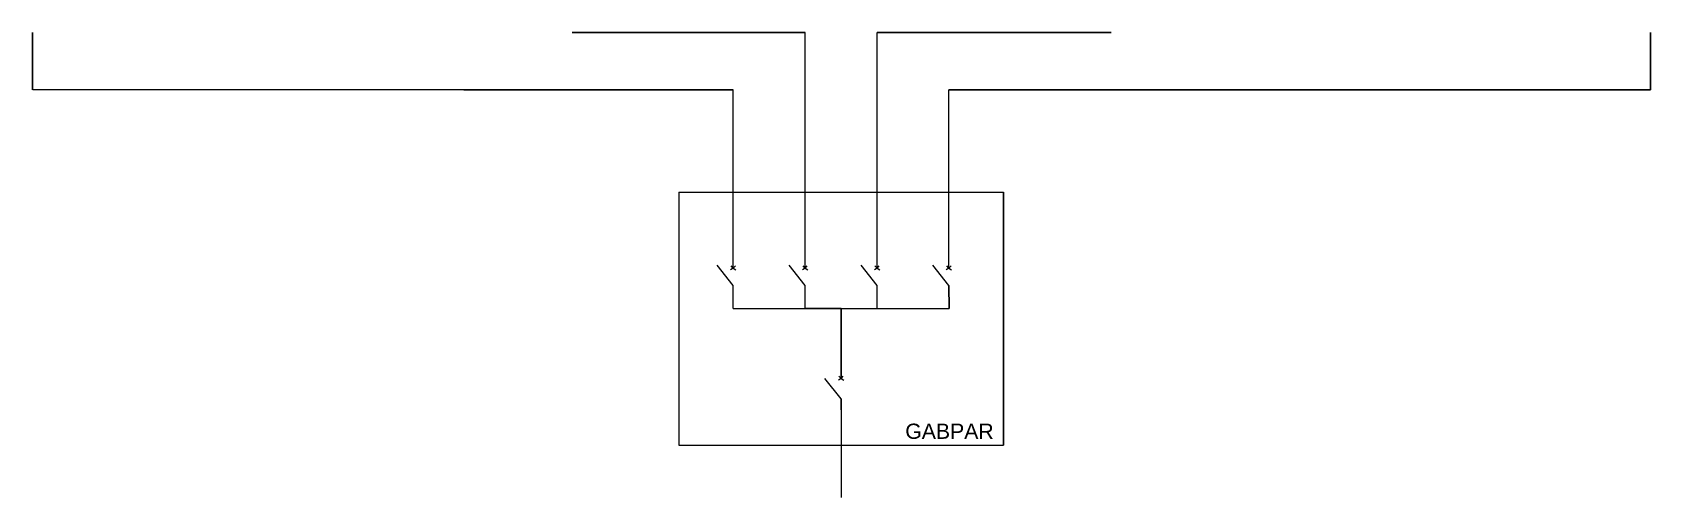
# Model space of a CAD drawing. Header units: millimetres. Extents: x -213 to 213, y 0 to 122.
import ezdxf

# ---------------------------------------------------------------- set-up
doc = ezdxf.new("R2010")
doc.units = ezdxf.units.MM
doc.layers.add('ACOT', color=7, linetype='Continuous')
doc.styles.get("Standard").update_dxf_attribs({"font": 'arial.ttf'})

msp = doc.modelspace()

# ---------------------------------------------------------------- linework, layer by layer
for p, q in [((-212.96, 107.26), (-212.95, 122.4)), ((213.2, 107.26), (213.21, 122.4))]:
    msp.add_line(p, q)
at = {"color": 7}
for p, q in [((-9.46, 122.4), (-70.84, 122.4)), ((9.48, 122.4), (71.15, 122.4)), ((-99.35, 107.26), (-28.4, 107.26)), ((28.42, 107.26), (213.2, 107.26)), ((42.75, 49.73), (42.75, 80.38)), ((42.75, 80.38), (42.75, 13.82)), ((28.42, 55.8), (28.44, 49.73)), ((-9.46, 49.73), (0, 49.73)), ((0, 49.73), (0, 31.35)), ((0, 25.95), (0, 23.1))]:
    msp.add_line(p, q, dxfattribs=at)
at = {"color": 7, "lineweight": 18}
for p, q in [((-9.44, 60.36), (-9.46, 122.4)), ((9.49, 60.36), (9.48, 122.4)), ((9.48, 122.4), (61.28, 122.4)), ((-99.35, 107.26), (-212.82, 107.26)), ((-28.4, 80.38), (-28.4, 107.26)), ((28.43, 60.36), (28.42, 107.26)), ((-28.38, 60.36), (-28.4, 80.38))]:
    msp.add_line(p, q, dxfattribs=at)
at = {"color": 7, "true_color": 0xffffff}
msp.add_line((28.37, 107.26), (202.98, 107.26), dxfattribs=at)
at = {"lineweight": 18}
for p, q in [((-42.73, 80.38), (-42.73, 13.82)), ((-42.73, 80.38), (42.75, 80.38)), ((-28.4, 55.8), (-32.61, 61.14)), ((-28.38, 60.36), (-29.08, 59.89)), ((-28.38, 60.36), (-28.94, 61)), ((-28.38, 60.36), (-27.83, 61)), ((-28.38, 60.36), (-27.68, 59.89)), ((-9.46, 55.8), (-13.67, 61.14)), ((-9.44, 60.36), (-10.14, 59.89)), ((-9.44, 60.36), (-10, 61)), ((-9.44, 60.36), (-8.89, 61)), ((-9.44, 60.36), (-8.75, 59.89)), ((9.48, 55.8), (5.27, 61.14)), ((9.49, 60.36), (8.79, 59.89)), ((9.49, 60.36), (8.94, 61)), ((9.49, 60.36), (10.05, 61)), ((9.49, 60.36), (10.19, 59.89)), ((28.42, 55.8), (24.21, 61.14)), ((28.43, 60.36), (27.73, 59.89)), ((28.43, 60.36), (27.88, 61)), ((28.43, 60.36), (28.99, 61)), ((28.43, 60.36), (29.13, 59.89)), ((-28.4, 49.73), (-28.4, 55.8)), ((-9.46, 49.73), (-9.46, 55.8)), ((9.48, 49.73), (9.48, 55.8)), ((-28.4, 49.73), (-9.46, 49.73)), ((-9.46, 49.73), (28.44, 49.73)), ((0, 25.95), (-4.26, 31.35)), ((0, 31.35), (-0.7, 30.88)), ((0, 31.35), (-0.56, 31.98)), ((0, 31.35), (-0.56, 31.98)), ((0, 31.35), (0.56, 31.98)), ((0, 31.35), (0.7, 30.88)), ((-42.73, 13.82), (42.75, 13.82))]:
    msp.add_line(p, q, dxfattribs=at)
at = {"layer": 'ACOT', "color": 0, "lineweight": 18}
msp.add_line((0, 25.95), (0, 0), dxfattribs=at)

# ---------------------------------------------------------------- texts
at = {"color": 0, "lineweight": 18}
msp.add_text('GABPAR', height=4, dxfattribs=at).set_placement((16.92, 15.46))

doc.saveas('drawing.dxf')
